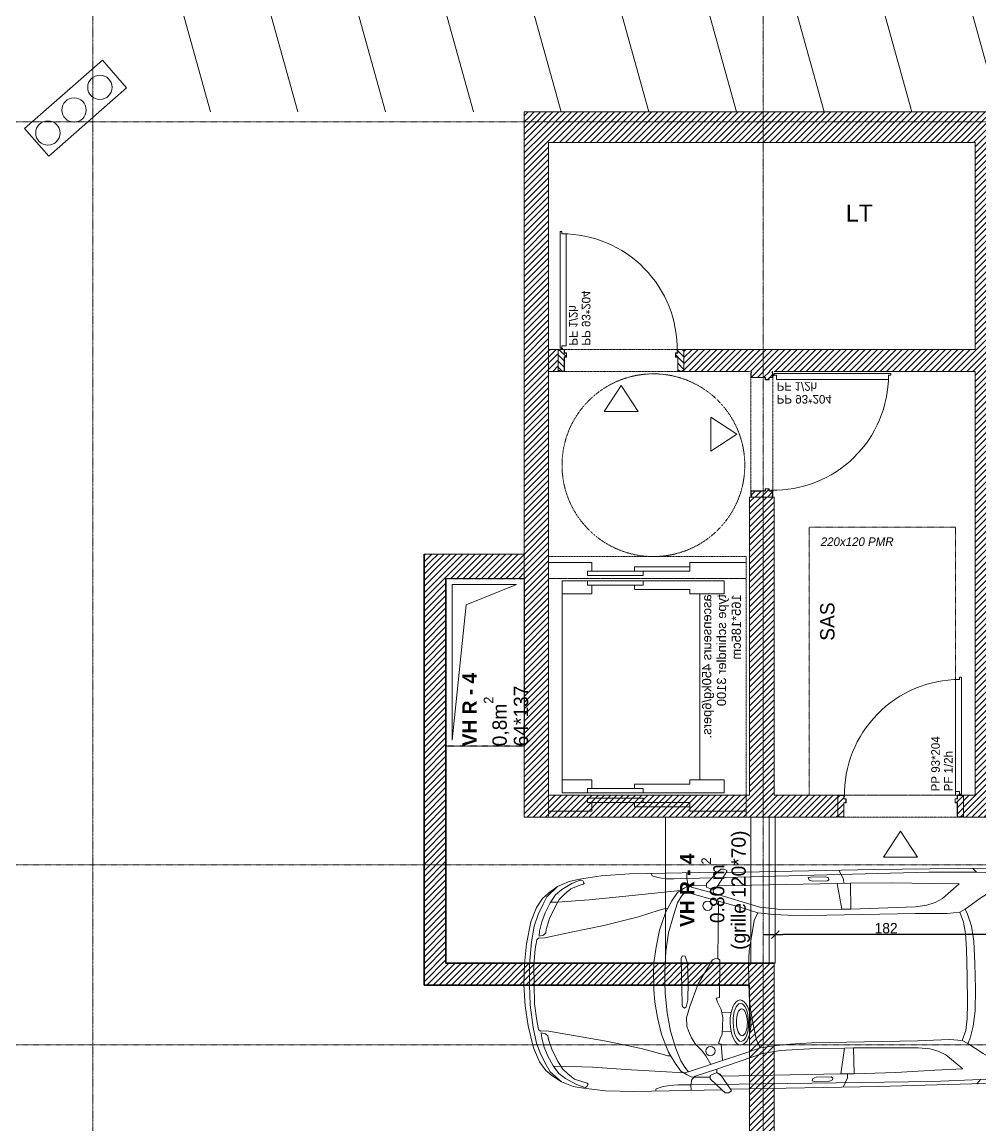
# Model space of a CAD drawing. Header units: millimetres. Extents: x -26249 to 60250, y -21218 to 23336.
# Drawn here: x 12720 to 13506, y -9685 to -8779 of the extents above; entities that cross this region are included whole.
import ezdxf

# ---------------------------------------------------------------- set-up
doc = ezdxf.new("R2010")
doc.units = ezdxf.units.MM
for name, pattern in [('ISO-02', [0.75, 0.6, -0.15]), ('Style de ligne -1', [0.41664, 0.20828, -0.20836]), ('Style de ligne -13', [0.147638, 0.098425, -0.049213]), ('Style de ligne -17', [0.347222, 0.20828, -0.138942]), ('Style de ligne -5', [0.20828, 0.069425, -0.138855]), ('Style de ligne -6', [1.04164, 0.625, -0.20828, 0.06943, -0.13893]), ('VW-01', [0.41656, 0.20828, -0.20828])]:
    doc.linetypes.add(name, pattern=pattern)
for name, color, linetype, lineweight in [('B BATI-fluides-gaine', 7, 'Continuous', 5), ('B GÈnÈral_Hatch', 7, 'Continuous', 5), ('B Général', 7, 'Continuous', 5), ('C ANNOTATIONS-cotation', 7, 'Continuous', 5), ('C ANNOTATIONS-PMR', 7, 'Style de ligne -5', 5), ('C ANNOTATIONS-prestations', 7, 'Continuous', 5)]:
    doc.layers.add(name, color=color, linetype=linetype, lineweight=lineweight)
doc.layers.add('C ANNOTATIONS-axes', color=1, linetype='ISO-02', lineweight=13, true_color=0xff0000)
doc.layers.add('C ANNOTATIONS-axes horizontaux', color=1, linetype='Style de ligne -1', lineweight=13, true_color=0xff0000)
doc.styles.add('Arial', font='arial.ttf')
doc.styles.add('Eurostile', font='')
doc.styles.add('Eurostile (bold)', font='')
doc.styles.add('Eurostile (italic)', font='')
doc.styles.get('Eurostile').set_extended_font_data('Eurostile')
doc.styles.get('Eurostile (bold)').set_extended_font_data('Eurostile', bold=True)
doc.styles.get('Eurostile (italic)').set_extended_font_data('Eurostile', italic=True)
doc.dimstyles.new('100é', dxfattribs={"dimtxt": 20.229601, "dimasz": 6.232178, "dimexe": 10, "dimexo": 25, "dimgap": 1, "dimtad": 1, "dimdec": 1, "dimtxsty": 'Arial', "dimblk": 'VW_SLASH', "dimblk1": 'VW_SLASH', "dimblk2": 'VW_SLASH', "dimcen": 0, "dimdle": 10, "dimazin": 0, "dimtfac": 1, "dimtdec": 1, "dimtix": 1, "dimtmove": 0, "dimatfit": 0, "dimldrblk": 'VW_FILLEDARROW', "dimfxl": 25, "dimfxlon": 1, "dimfrac": 2, "dimtolj": 1, "dimarcsym": 0})
pattern_1 = [(45, (8317.1126, -13762.2883), (2.4253472, -2.6458333), [])]
pattern_2 = [(45, (0, 0), (2.42535, -2.64583), [])]

# ---------------------------------------------------------------- blocks, each defined once
blk = doc.blocks.new('Groupe-1')
at = {"layer": 'B Général', "color": 8, "linetype": 'Continuous', "lineweight": 9, "true_color": 0x808080}
for p, q in [((5186.18, 4285.15), (5183.07, 4288.37)), ((5071.7, 4276.01), (5082.6, 4276.23)), ((5205.6, 4275.75), (5211.38, 4279.87)), ((4973.72, 4214.28), (4974.4, 4261.37)), ((5075.64, 4254.92), (5083.01, 4254.91)), ((4977, 4169.85), (4985.01, 4170)), ((4977.7, 4154.22), (4984.92, 4154.37)), ((5077.87, 4140.79), (5085.24, 4141.09)), ((5208.55, 4125.06), (5214.48, 4121.17)), ((5074.76, 4119.56), (5085.66, 4119.77)), ((5189.51, 4114.91), (5186.53, 4111.57))]:
    blk.add_line(p, q, dxfattribs=at)
at = {"layer": 'B Général', "color": 8, "linetype": 'Continuous', "lineweight": 9, "true_color": 0x808080, "flags": 128}
for points in [[(4814.58, 4192.73), (4815.05, 4209.98), (4816.73, 4226.45), (4820.39, 4244.56), (4824.97, 4256.27), (4830.04, 4263.59), (4834.76, 4268.09), (4842.27, 4273.45), (4851.81, 4277.65), (4860.19, 4279.41), (4878.18, 4282.17), (4901.4, 4283.83), (4973.54, 4285.24), (4976.29, 4287.7), (4979.1, 4287.75), (4981.13, 4286.59), (4981.16, 4284.99), (5102.18, 4287.35), (5217.22, 4288.8), (5223.25, 4287.72), (5229.33, 4284.23), (5234.25, 4278.71), (5240.07, 4268), (5245.67, 4248.07), (5248.9, 4226.88), (5251, 4201.26)], [(5213.33, 4282.71), (5208.97, 4283.83), (5199.49, 4284.77), (5186.18, 4285.15), (5146.89, 4285.18), (4948.3, 4280.01), (4938.04, 4279.81), (4930.67, 4279.83), (4924.71, 4280.84), (4919.87, 4282.34), (4919.19, 4284.18)], [(4970.18, 4268.09), (4952.29, 4273.04), (4949.35, 4275.71), (4948.3, 4280.01), (4948.53, 4284.75)], [(5077.15, 4276.12), (5077.08, 4279.49), (5073.25, 4286.79)], [(4964.53, 4274.4), (4951.95, 4273.99), (4948.91, 4273.45), (4945.58, 4271.78), (4940.67, 4268.48), (4936.15, 4261.82), (4931.04, 4252.58), (4925.88, 4237.72), (4923.26, 4223.72), (4921.43, 4211.01), (4921.15, 4200.75), (4921.26, 4194.81)], [(5223.59, 4200.73), (5222.95, 4216.75), (5220.84, 4234.83), (5216.76, 4254.64), (5210.41, 4267.98), (5205.6, 4275.75), (5197.87, 4269.34), (5189, 4263.71), (5176.82, 4254.98), (5178.83, 4250.85), (5181.91, 4240.97), (5183.92, 4228.5), (5184.91, 4210.39), (5184.96, 4199.97)], [(4842.27, 4273.45), (4833.46, 4264.94), (4830.36, 4259.11), (4826.37, 4250.37), (4823.02, 4241), (4821.03, 4227.97), (4819.15, 4209.17), (4819.31, 4192.82)], [(4946.91, 4269.24), (4943.12, 4270.13), (4895.51, 4265.35), (4868.3, 4262.57), (4842.37, 4260.62), (4836.54, 4260.67)], [(4930.4, 4194.99), (4930.38, 4204.13), (4931.19, 4220.19), (4933.46, 4235.46), (4937.35, 4249.81), (4940.83, 4260.14), (4944.1, 4265.5), (4946.91, 4269.24), (4952.71, 4267.59), (4972.55, 4261.89), (4992.87, 4256.19), (5006.58, 4251.97), (5003.66, 4245.66), (5001.64, 4233.75), (4999.66, 4220.56), (4999.08, 4208.84), (4999.17, 4196.34)], [(5217.44, 4272.77), (5222.12, 4263.64), (5226.72, 4253.71), (5228.97, 4241.32), (5230.8, 4229.73), (5232.97, 4200.91)], [(4823.16, 4192.9), (4822.85, 4208.77), (4824.03, 4222.42), (4825.32, 4229.82), (4826.74, 4231.13), (4831.87, 4231.23), (4853.59, 4235.99), (4880.26, 4241.48), (4908.66, 4248.61), (4925.72, 4254.08), (4930.5, 4255.45), (4932.74, 4255.66)], [(5006.58, 4251.97), (5019.92, 4250.63), (5031.16, 4249.88), (5048.8, 4249.59), (5135.68, 4251.29), (5161.98, 4251.32), (5172.39, 4252.32), (5176.82, 4254.98)], [(5172.39, 4252.32), (5175.59, 4244.21), (5177.06, 4234.94), (5177.95, 4221.97), (5178.38, 4199.84)], [(5236.36, 4253.09), (5240.31, 4235.53), (5241.34, 4223.93), (5242.58, 4201.1)], [(4968.12, 4127.48), (4964.06, 4134.51), (4960.36, 4139.05), (4955.45, 4144.17), (4952.14, 4149.31), (4949.63, 4154.88), (4948.35, 4158.86), (4948.21, 4165.67), (4950.84, 4174.95), (4957.69, 4193.52), (4965.45, 4206.5), (4969.33, 4213.39), (4971.32, 4214.24), (4973.72, 4214.28), (4975.35, 4213.11), (4975.15, 4182.24), (4972.35, 4181.78), (4973.62, 4178.6), (4976.54, 4172.64), (4977.88, 4165.85), (4977.62, 4158.23), (4977.34, 4152.21), (4975.81, 4148.57), (4974.28, 4144.54), (4976.7, 4144.18), (4977.68, 4130.62)], [(4814.58, 4192.73), (4815.72, 4175.51), (4818.05, 4159.12), (4822.41, 4141.16), (4827.44, 4129.64), (4832.79, 4122.53), (4837.69, 4118.21), (4845.41, 4113.15), (4855.1, 4109.33), (4863.55, 4107.89), (4881.63, 4105.84), (4904.9, 4105.09), (4977.03, 4106.5), (4979.88, 4104.15), (4982.69, 4104.21), (4984.67, 4105.45), (4984.64, 4107.05), (5105.66, 4109.42), (5220.66, 4112.47), (5226.65, 4113.79), (5232.59, 4117.52), (5237.29, 4123.22), (5242.69, 4134.15), (5247.51, 4154.29), (5249.9, 4175.58), (5251, 4201.26)], [(4845.41, 4113.15), (4836.27, 4121.31), (4832.95, 4127.02), (4828.61, 4135.59), (4824.9, 4144.82), (4822.4, 4157.76), (4819.79, 4176.47), (4819.31, 4192.82)], [(4823.16, 4192.9), (4823.47, 4177.03), (4825.18, 4163.43), (4826.77, 4156.08), (4828.23, 4154.83), (4833.36, 4154.93), (4855.25, 4151.03), (4882.12, 4146.58), (4910.78, 4140.57), (4928.03, 4135.77), (4932.86, 4134.59), (4935.11, 4134.47)], [(4967.61, 4116.98), (4955.02, 4116.9), (4951.96, 4117.32), (4948.57, 4118.86), (4943.53, 4121.97), (4938.76, 4128.45), (4933.29, 4137.48), (4927.55, 4152.12), (4924.39, 4166.01), (4922.06, 4178.63), (4921.38, 4188.88), (4921.26, 4194.81)], [(4930.4, 4194.99), (4930.74, 4185.86), (4932.17, 4169.85), (4935.04, 4154.67), (4939.48, 4140.49), (4943.37, 4130.3), (4946.84, 4125.08), (4949.8, 4121.45), (4955.54, 4123.32), (4975.13, 4129.8), (4995.21, 4136.29), (5008.75, 4141.04), (5005.58, 4147.23), (5003.11, 4159.05), (5000.6, 4172.15), (4999.57, 4183.84), (4999.17, 4196.34)], [(5174.44, 4147.17), (5177.33, 4155.4), (5178.43, 4164.73), (5178.82, 4177.72), (5178.38, 4199.84)], [(5223.59, 4200.73), (5223.58, 4184.69), (5222.17, 4166.54), (5218.87, 4146.59), (5213.05, 4133.01), (5208.55, 4125.06), (5200.57, 4131.16), (5191.49, 4136.44), (5178.98, 4144.69), (5180.82, 4148.9), (5183.51, 4158.89), (5185.03, 4171.43), (5185.32, 4189.56), (5184.96, 4199.97)], [(5220.26, 4128.5), (5224.58, 4137.81), (5228.79, 4147.91), (5230.55, 4160.37), (5231.93, 4172.03), (5232.97, 4200.91)], [(5238.39, 4148.9), (5241.66, 4166.6), (5242.23, 4178.24), (5242.58, 4201.1)], [(5008.75, 4141.04), (5022.02, 4142.9), (5033.23, 4144.09), (5050.85, 4145.07), (5137.73, 4146.77), (5164.01, 4147.77), (5174.44, 4147.17), (5178.98, 4144.69)], [(4949.8, 4121.45), (4946.05, 4120.41), (4898.29, 4123.33), (4870.99, 4125.04), (4845, 4125.97), (4839.18, 4125.7)], [(4973.01, 4123.5), (4955.32, 4117.87), (4952.49, 4115.08), (4951.61, 4110.74), (4952.03, 4106.01)], [(5216.54, 4118.4), (5212.23, 4117.12), (5202.8, 4115.81), (5189.51, 4114.91), (5150.25, 4113.34), (4951.61, 4110.74), (4941.35, 4110.54), (4933.98, 4110.23), (4928.07, 4108.99), (4923.3, 4107.3), (4922.69, 4105.44)], [(5080.21, 4119.67), (5080.27, 4116.3), (5076.73, 4108.85)]]:
    blk.add_lwpolyline(points, dxfattribs=at)
for points in [[(4964.64, 4272.96), (4964.42, 4275.84), (4973.54, 4285.24), (4976.29, 4287.7), (4979.1, 4287.75), (4981.13, 4286.59), (4981.14, 4285.79), (4972.83, 4272.32), (4969.97, 4270.82)], [(4827.19, 4232.58), (4830.86, 4233.62), (4832.75, 4235.42), (4833.02, 4238.31), (4835.73, 4247.18), (4840.19, 4256.89), (4843.6, 4262.73), (4848.16, 4267.47), (4853.05, 4271.58), (4859.1, 4273.94), (4863.4, 4275.31), (4864.19, 4276.12), (4863.03, 4278.03), (4861.73, 4278.8), (4860.45, 4278.62), (4854.09, 4275.93), (4845.85, 4270.95), (4840.48, 4266.68), (4836.12, 4260.02), (4832.11, 4251.92), (4829.37, 4244.49), (4827.59, 4236.92)], [(5071.7, 4276.01), (5075.64, 4254.92), (5046.78, 4254.36), (5023.04, 4254.86), (5008.25, 4256.65), (4970.18, 4268.09), (4969.97, 4270.82), (4973.93, 4274.1)], [(5049.95, 4281.2), (5062.29, 4281.44), (5064.71, 4280.53), (5065.06, 4279.09), (5063.8, 4278.1), (5051.46, 4277.86), (5048.71, 4278.77), (5048.03, 4280.84)], [(5171.93, 4275.57), (5158.37, 4263.76), (5152.34, 4260.43), (5145.49, 4258.21), (5136.06, 4256.91), (5083.01, 4254.91), (5082.6, 4276.23), (5116.91, 4276.58), (5148.83, 4275.92)], [(5236.36, 4253.09), (5233.15, 4253.03), (5230.7, 4255.39), (5225.76, 4261.71), (5220.81, 4268.83), (5211.38, 4279.87), (5213.33, 4282.71), (5216.94, 4282.38), (5224.22, 4279.32), (5228.73, 4274.19), (5232.54, 4263.64)], [(4944.54, 4176.99), (4943.81, 4214.66), (4944.89, 4216.44), (4946.98, 4216.16), (4949.02, 4210.43), (4949.48, 4195.21), (4949.13, 4180.29), (4947.79, 4174.81), (4946.37, 4173.66), (4944.9, 4174.91)], [(4828.74, 4153.4), (4832.45, 4152.51), (4834.41, 4150.78), (4834.78, 4147.9), (4837.84, 4139.14), (4842.68, 4129.61), (4846.32, 4123.91), (4851.06, 4119.35), (4856.11, 4115.44), (4862.24, 4113.32), (4866.59, 4112.12), (4867.41, 4111.34), (4866.33, 4109.39), (4865.06, 4108.56), (4863.77, 4108.7), (4857.31, 4111.14), (4848.88, 4115.78), (4843.35, 4119.85), (4838.73, 4126.33), (4834.41, 4134.26), (4831.38, 4141.58), (4829.31, 4149.08)], [(5238.39, 4148.9), (5235.19, 4148.84), (5232.83, 4146.39), (5228.15, 4139.88), (5223.48, 4132.57), (5214.48, 4121.17), (5216.54, 4118.4), (5220.14, 4118.88), (5227.29, 4122.22), (5231.6, 4127.52), (5234.99, 4138.21)], [(5074.76, 4119.56), (5077.87, 4140.79), (5049.02, 4140.22), (5025.31, 4138.8), (5010.6, 4136.43), (4973.01, 4123.5), (4972.9, 4120.78), (4976.99, 4117.65)], [(5174.9, 4123.92), (5160.89, 4135.2), (5154.73, 4138.28), (5147.8, 4140.23), (5138.32, 4141.17), (5085.24, 4141.09), (5085.66, 4119.77), (5119.96, 4120.77), (5151.83, 4122.67)], [(4967.66, 4118.43), (4967.55, 4115.54), (4977.03, 4106.5), (4979.88, 4104.15), (4982.69, 4104.21), (4984.67, 4105.45), (4984.65, 4106.25), (4975.82, 4119.39), (4972.9, 4120.78)], [(5053.23, 4113.53), (5065.57, 4113.77), (5067.96, 4114.78), (5068.25, 4116.23), (5066.95, 4117.16), (5054.6, 4116.92), (5051.9, 4115.91), (5051.3, 4113.81)]]:
    blk.add_lwpolyline(points, close=True, dxfattribs=at)
at = {"layer": 'B Général', "color": 8, "linetype": 'Continuous', "lineweight": 9, "true_color": 0x808080}
for centre, major_axis, ratio in [((4965.46, 4257.62), (3.81, 0.07), 1), ((4992.47, 4161.81), (-0.36, 18.51), 0.458873), ((4992.71, 4161.89), (-0.3, 15.55), 0.407215), ((4993.59, 4161.99), (-0.21, 10.98), 0.408756), ((4967.79, 4138.4), (3.81, 0.07), 1)]:
    blk.add_ellipse(centre, major_axis=major_axis, ratio=ratio, dxfattribs=at)
blk = doc.blocks.new('Ascenseur 162.185')
at = {"layer": 'B Général', "color": 7}
for p, q in [((35.5, -5), (0, -5)), ((35.5, -5), (35.5, -12.06)), ((70.5, -12.06), (70.5, -8.53)), ((70.5, -8.53), (116, -8.53)), ((116, -5), (116, -8.53)), ((161.98, -5), (116, -5)), ((116, -8.53), (116, -12.06)), ((32, -15.58), (32, -12.06)), ((32, -12.06), (77.5, -12.06)), ((77.5, -15.58), (32, -15.58)), ((116, -12.06), (70.5, -12.06)), ((77.5, -12.06), (77.5, -15.58)), ((11, -20), (144, -20)), ((11, -30.58), (11, -20)), ((32, -23.53), (32, -20)), ((32, -20), (77.5, -20)), ((77.5, -23.53), (32, -23.53)), ((35.5, -30.58), (35.5, -23.53)), ((70.5, -26.81), (70.5, -23.53)), ((70.5, -27.06), (116, -27.06)), ((77.5, -20), (77.5, -23.53)), ((116, -30.58), (116, -27.06)), ((144, -20), (144, -30.58)), ((11, -30.58), (35.5, -30.58)), ((144, -30.58), (116, -30.58)), ((11, -183.42), (35.5, -183.42)), ((11, -183.42), (11, -194)), ((35.5, -183.42), (35.5, -190.47)), ((70.5, -186.94), (116, -186.94)), ((70.5, -187.19), (70.5, -190.47)), ((144, -183.42), (116, -183.42)), ((116, -183.42), (116, -186.94)), ((144, -194), (144, -183.42)), ((11, -194), (144, -194)), ((77.5, -190.47), (32, -190.47)), ((32, -190.47), (32, -194)), ((32, -194), (77.5, -194)), ((77.5, -198.42), (32, -198.42)), ((32, -198.42), (32, -201.94)), ((77.5, -194), (77.5, -190.47)), ((77.5, -201.94), (77.5, -198.42)), ((32, -201.94), (77.5, -201.94)), ((35.5, -209), (35.5, -201.94)), ((116, -201.94), (70.5, -201.94)), ((70.5, -201.94), (70.5, -205.47)), ((70.5, -205.47), (116, -205.47)), ((116, -205.47), (116, -201.94)), ((116, -209), (116, -205.47)), ((35.5, -209), (0, -209)), ((162, -209), (116, -209))]:
    blk.add_line(p, q, dxfattribs=at)
at = {"layer": 'B Général', "color": 7, "linetype": 'Continuous', "lineweight": 5}
for p, q in [((11, -30.58), (11, -183.42)), ((124, -183.42), (124, -30.58))]:
    blk.add_line(p, q, dxfattribs=at)
at = {"layer": 'B Général', "color": 7, "linetype": 'Style de ligne -17', "flags": 128}
for points in [[(0, 0), (162, 0), (162, -18), (0, -18)], [(0, -18), (162, -18), (162, -196), (0, -196)], [(0, -196), (162, -196), (162, -214), (0, -214)]]:
    blk.add_lwpolyline(points, close=True, dxfattribs=at)
at = {"layer": 'B Général', "color": 7, "flags": 128}
for points in [[(116, -12.06), (70.5, -12.06), (70.5, -8.53), (116, -8.53), (116, -12.06)], [(77.5, -15.58), (32, -15.58), (32, -12.06), (77.5, -12.06), (77.5, -15.58)], [(77.5, -23.53), (32, -23.53), (32, -20), (77.5, -20), (77.5, -23.53)], [(116, -27.06), (70.5, -27.06), (70.5, -27.06), (116, -27.06), (116, -27.06)], [(116, -186.94), (70.5, -186.94), (70.5, -186.94), (116, -186.94), (116, -186.94)], [(77.5, -190.47), (32, -190.47), (32, -194), (77.5, -194), (77.5, -190.47)], [(77.5, -198.42), (32, -198.42), (32, -201.94), (77.5, -201.94), (77.5, -198.42)], [(116, -201.94), (70.5, -201.94), (70.5, -205.47), (116, -205.47), (116, -201.94)]]:
    blk.add_lwpolyline(points, dxfattribs=at)
at = {"layer": 'B Général', "color": 154, "linetype": 'VW-01', "true_color": 0x0053a6}
blk.add_circle((86, -289), 75, dxfattribs=at)
at = {"layer": 'C ANNOTATIONS-prestations', "color": 7, "insert": (125.95, -182.94), "char_height": 7.5758, "attachment_point": 1, "rotation": 90, "line_spacing_factor": 0.959385, "style": 'Arial'}
blk.add_mtext('ascenseurs 450kg/6pers.\\Ptype schindler 3100\\P165*185cm', dxfattribs=at)
blk = doc.blocks.new('PP 93_204 PF1_2h mur20')
at = {"layer": 'B GÈnÈral_Hatch', "linetype": 'Continuous', "lineweight": 5}
h = blk.add_hatch(dxfattribs=at)
h.set_pattern_fill('50_BETON', style=0, pattern_type=2)
h.set_pattern_definition(pattern_2)
edge = h.paths.add_edge_path()
edge.add_line((-51.6, -8.95), (-50.94, -8.37))
edge.add_line((-50.94, -8.37), (-50.93, -8.36))
edge.add_arc((-50.79, -8.52), 0.2, 48.99091, 131.00909, ccw=False)
edge.add_line((-50.66, -8.36), (-50.65, -8.37))
edge.add_line((-50.65, -8.37), (-50.1, -8.86))
edge.add_line((-50.1, -8.86), (-50.1, -8.86))
edge.add_arc((-50.06, -8.82), 0.05, 228.99091, 270)
edge.add_line((-50.06, -8.87), (-50.06, -8.87))
edge.add_line((-50.06, -8.87), (-46.7, -8.87))
edge.add_line((-46.7, -8.87), (-46.69, -8.87))
edge.add_arc((-46.69, -8.83), 0.0435, 270, 360)
edge.add_line((-46.65, -8.83), (-46.65, 2.7))
edge.add_arc((-46.48, 2.7), 0.174, 90, 180, ccw=False)
edge.add_line((-46.48, 2.87), (-46.45, 2.87))
edge.add_line((-46.45, 2.87), (-44.9, 2.87))
edge.add_line((-44.9, 2.87), (-44.89, 2.87))
edge.add_arc((-44.89, 2.91), 0.0435, 270, 360)
edge.add_line((-44.85, 2.91), (-44.85, 5.96))
edge.add_arc((-44.89, 5.96), 0.0435, 0, 90)
edge.add_line((-44.89, 6), (-44.9, 6))
edge.add_line((-44.9, 6), (-46.45, 6))
edge.add_line((-46.45, 6), (-46.48, 6))
edge.add_arc((-46.48, 6.17), 0.174, 180, 270, ccw=False)
edge.add_line((-46.65, 6.17), (-46.65, 8.83))
edge.add_arc((-46.69, 8.83), 0.0435, 0, 90)
edge.add_line((-46.69, 8.87), (-46.7, 8.87))
edge.add_line((-46.7, 8.87), (-50.06, 8.87))
edge.add_line((-50.06, 8.87), (-50.06, 8.87))
edge.add_arc((-50.06, 8.82), 0.05, 90, 131.00909)
edge.add_line((-50.1, 8.86), (-50.1, 8.86))
edge.add_line((-50.1, 8.86), (-50.65, 8.37))
edge.add_line((-50.65, 8.37), (-50.66, 8.37))
edge.add_arc((-50.79, 8.52), 0.2, 233.09668, 311.00909, ccw=False)
edge.add_line((-50.91, 8.36), (-50.92, 8.36))
edge.add_line((-50.92, 8.36), (-51.44, 8.81))
edge.add_line((-51.44, 8.81), (-51.44, 8.81))
edge.add_line((-51.44, 8.81), (-51.6, 8.95))
edge.add_line((-51.6, 8.95), (-51.6, -8.95))
h = blk.add_hatch(dxfattribs=at)
h.set_pattern_fill('50_BETON', style=0, pattern_type=2)
h.set_pattern_definition(pattern_2)
edge = h.paths.add_edge_path()
edge.add_line((51.6, -8.95), (50.94, -8.37))
edge.add_line((50.94, -8.37), (50.93, -8.36))
edge.add_arc((50.79, -8.52), 0.2, 48.99091, 131.00909)
edge.add_line((50.66, -8.36), (50.65, -8.37))
edge.add_line((50.65, -8.37), (50.1, -8.86))
edge.add_line((50.1, -8.86), (50.1, -8.86))
edge.add_arc((50.06, -8.82), 0.05, 270, 311.00909, ccw=False)
edge.add_line((50.06, -8.87), (50.06, -8.87))
edge.add_line((50.06, -8.87), (46.7, -8.87))
edge.add_line((46.7, -8.87), (46.69, -8.87))
edge.add_arc((46.69, -8.83), 0.0435, 180, 270, ccw=False)
edge.add_line((46.65, -8.83), (46.65, 2.7))
edge.add_arc((46.48, 2.7), 0.174, 0, 90)
edge.add_line((46.48, 2.87), (46.45, 2.87))
edge.add_line((46.45, 2.87), (44.9, 2.87))
edge.add_line((44.9, 2.87), (44.89, 2.87))
edge.add_arc((44.89, 2.91), 0.0435, 180, 270, ccw=False)
edge.add_line((44.85, 2.91), (44.85, 5.96))
edge.add_arc((44.89, 5.96), 0.0435, 90, 180, ccw=False)
edge.add_line((44.89, 6), (44.9, 6))
edge.add_line((44.9, 6), (46.45, 6))
edge.add_line((46.45, 6), (46.48, 6))
edge.add_arc((46.48, 6.17), 0.174, 270, 360)
edge.add_line((46.65, 6.17), (46.65, 8.83))
edge.add_arc((46.69, 8.83), 0.0435, 90, 180, ccw=False)
edge.add_line((46.69, 8.87), (46.7, 8.87))
edge.add_line((46.7, 8.87), (50.06, 8.87))
edge.add_line((50.06, 8.87), (50.06, 8.87))
edge.add_arc((50.06, 8.82), 0.05, 48.99091, 90, ccw=False)
edge.add_line((50.1, 8.86), (50.1, 8.86))
edge.add_line((50.1, 8.86), (50.65, 8.37))
edge.add_line((50.65, 8.37), (50.66, 8.37))
edge.add_arc((50.79, 8.52), 0.2, 228.99091, 306.90332)
edge.add_line((50.91, 8.36), (50.92, 8.36))
edge.add_line((50.92, 8.36), (51.44, 8.81))
edge.add_line((51.44, 8.81), (51.44, 8.81))
edge.add_line((51.44, 8.81), (51.6, 8.95))
edge.add_line((51.6, 8.95), (51.6, -8.95))
at = {"layer": 'B Général', "linetype": 'Style de ligne -13', "lineweight": 5}
for p, q in [((46.7, 9), (-46.7, 9)), ((46.7, -9), (-46.7, -9))]:
    blk.add_line(p, q, dxfattribs=at)
at = {"layer": 'B Général', "color": 7, "linetype": 'Continuous', "lineweight": 5, "flags": 128}
blk.add_lwpolyline([(45, 12), (48.5, 12), (48.5, 10), (50, 10), (50.01, 106), (48.51, 106), (48.51, 104), (45.01, 104)], close=True, dxfattribs=at)
at = {"layer": 'B Général', "linetype": 'Continuous', "lineweight": 5, "flags": 128}
for points in [[(-46.5, 8.83), (-46.5, 6.17, 0.414214), (-46.46, 6.13), (-46.45, 6.13), (-44.9, 6.13), (-44.87, 6.13, -0.414214), (-44.7, 5.96), (-44.7, 2.91, -0.414214), (-44.87, 2.74), (-44.9, 2.74), (-46.45, 2.74), (-46.46, 2.74, 0.414214), (-46.5, 2.7), (-46.5, -8.83, -0.414214), (-46.67, -9), (-46.7, -9), (-50.06, -9), (-50.07, -9, -0.18087), (-50.2, -8.95), (-50.2, -8.95), (-50.76, -8.47), (-50.76, -8.46, 0.373975), (-50.83, -8.46), (-50.83, -8.47), (-51.49, -9.04), (-51.6, -8.95), (-50.94, -8.37), (-50.93, -8.36, -0.373975), (-50.66, -8.36), (-50.65, -8.37), (-50.1, -8.86), (-50.1, -8.86, 0.18087), (-50.06, -8.87), (-50.06, -8.87), (-46.7, -8.87), (-46.69, -8.87, 0.414214), (-46.65, -8.83), (-46.65, 2.7, -0.414214), (-46.48, 2.87), (-46.45, 2.87), (-44.9, 2.87), (-44.89, 2.87, 0.414214), (-44.85, 2.91), (-44.85, 5.96, 0.414214), (-44.89, 6), (-44.9, 6), (-46.45, 6), (-46.48, 6, -0.414214), (-46.65, 6.17), (-46.65, 8.83, 0.414214), (-46.69, 8.87), (-46.7, 8.87), (-50.06, 8.87), (-50.06, 8.87, 0.18087), (-50.1, 8.86), (-50.1, 8.86), (-50.65, 8.37), (-50.66, 8.37, -0.353689), (-50.91, 8.36), (-50.92, 8.36), (-51.44, 8.81), (-51.44, 8.81), (-51.6, 8.95), (-51.49, 9.04), (-50.88, 8.51, 0.385556), (-50.77, 8.46), (-50.76, 8.47), (-50.2, 8.95), (-50.2, 8.95, -0.18087), (-50.07, 9), (-50.06, 9), (-46.7, 9), (-46.67, 9, -0.414214)], [(46.5, 8.83), (46.5, 6.17, -0.414214), (46.46, 6.13), (46.45, 6.13), (44.9, 6.13), (44.87, 6.13, 0.414214), (44.7, 5.96), (44.7, 2.91, 0.414214), (44.87, 2.74), (44.9, 2.74), (46.45, 2.74), (46.46, 2.74, -0.414214), (46.5, 2.7), (46.5, -8.83, 0.414214), (46.67, -9), (46.7, -9), (50.06, -9), (50.07, -9, 0.18087), (50.2, -8.95), (50.2, -8.95), (50.76, -8.47), (50.76, -8.46, -0.373975), (50.83, -8.46), (50.83, -8.47), (51.49, -9.04), (51.6, -8.95), (50.94, -8.37), (50.93, -8.36, 0.373975), (50.66, -8.36), (50.65, -8.37), (50.1, -8.86), (50.1, -8.86, -0.18087), (50.06, -8.87), (50.06, -8.87), (46.7, -8.87), (46.69, -8.87, -0.414214), (46.65, -8.83), (46.65, 2.7, 0.414214), (46.48, 2.87), (46.45, 2.87), (44.9, 2.87), (44.89, 2.87, -0.414214), (44.85, 2.91), (44.85, 5.96, -0.414214), (44.89, 6), (44.9, 6), (46.45, 6), (46.48, 6, 0.414214), (46.65, 6.17), (46.65, 8.83, -0.414214), (46.69, 8.87), (46.7, 8.87), (50.06, 8.87), (50.06, 8.87, -0.18087), (50.1, 8.86), (50.1, 8.86), (50.65, 8.37), (50.66, 8.37, 0.353689), (50.91, 8.36), (50.92, 8.36), (51.44, 8.81), (51.44, 8.81), (51.6, 8.95), (51.49, 9.04), (50.88, 8.51, -0.385556), (50.77, 8.46), (50.76, 8.47), (50.2, 8.95), (50.2, 8.95, 0.18087), (50.07, 9), (50.06, 9), (46.7, 9), (46.67, 9, 0.414214)]]:
    blk.add_lwpolyline(points, format="xyb", close=True, dxfattribs=at)
at = {"layer": 'B Général', "color": 250, "linetype": 'Continuous', "lineweight": 5, "true_color": 0x444444, "flags": 128}
blk.add_lwpolyline([(0, -20.5), (-14, -41.85), (14, -41.85)], close=True, dxfattribs=at)
at = {"layer": 'B Général', "linetype": 'Continuous', "lineweight": 5}
blk.add_circle((48.5, 9.5), 0.5, dxfattribs=at)
at = {"layer": 'B Général', "color": 7, "linetype": 'Continuous', "lineweight": 5}
blk.add_arc((48.5, 9.5), 94.5, 90, 181.23226, dxfattribs=at)
at = {"layer": 'C ANNOTATIONS-prestations', "insert": (25.17, 12.23), "char_height": 7.059, "attachment_point": 1, "rotation": 90, "line_spacing_factor": 0.894142, "style": 'Eurostile'}
blk.add_mtext('PP 93*204\\PPF 1/2h\\P', dxfattribs=at)
blk = doc.blocks.new('Groupe-3-1')
at = {"layer": 'B Général', "color": 7, "linetype": 'Continuous', "lineweight": 5}
blk.add_line((4557.34, 5425.85), (5205.15, 5425.85), dxfattribs=at)
at = {"layer": 'B Général', "color": 7, "linetype": 'VW-01', "lineweight": 5}
blk.add_line((6141, 5425.39), (6141, 4909.39), dxfattribs=at)
at = {"layer": 'B Général', "color": 140, "linetype": 'VW-01', "lineweight": 5, "true_color": 0x02abea}
blk.add_line((4485.68, 5167.62), (6141, 5167.62), dxfattribs=at)
at = {"layer": 'B Général', "color": 7, "linetype": 'Continuous', "lineweight": 5, "flags": 128}
for points in [[(4557.34, 5425.85), (4485.68, 5167.62), (4557.34, 4909.39)], [(4629.16, 5425.85), (4557.51, 5167.62), (4629.16, 4909.39)], [(4701.16, 5425.85), (4629.51, 5167.62), (4701.16, 4909.39)], [(4773.16, 5425.85), (4701.51, 5167.62), (4773.16, 4909.39)], [(4845.16, 5425.85), (4773.5, 5167.62), (4845.16, 4909.39)], [(4917.16, 5425.85), (4845.5, 5167.62), (4917.16, 4909.39)], [(4989.15, 5425.85), (4917.5, 5167.62), (4989.15, 4909.39)], [(5061.15, 5425.85), (4989.5, 5167.62), (5061.15, 4909.39)], [(5133.15, 5425.85), (5061.5, 5167.62), (5133.15, 4909.39)], [(5205.15, 5425.85), (5133.5, 5167.62), (5205.15, 4909.39)], [(5277.15, 5425.85), (5205.5, 5167.62), (5277.15, 4909.39)], [(5349.15, 5425.85), (5277.49, 5167.62), (5349.15, 4909.39)], [(5421.15, 5425.85), (5349.49, 5167.62), (5421.15, 4909.39)], [(5493.14, 5425.85), (5421.49, 5167.62), (5493.14, 4909.39)], [(5565.14, 5425.85), (5493.49, 5167.62), (5565.14, 4909.39)], [(5637.14, 5425.85), (5565.49, 5167.62), (5637.14, 4909.39)], [(5709.14, 5425.85), (5637.49, 5167.62), (5709.14, 4909.39)], [(5781.14, 5425.85), (5709.48, 5167.62), (5781.14, 4909.39)], [(5853.14, 5425.85), (5781.48, 5167.62), (5853.14, 4909.39)], [(5925.14, 5425.85), (5853.48, 5167.62), (5925.14, 4909.39)]]:
    blk.add_lwpolyline(points, dxfattribs=at)
at = {"layer": 'B Général', "color": 7, "linetype": 'VW-01', "lineweight": 5, "flags": 128}
for points in [[(5997.13, 5425.85), (5925.48, 5167.62), (5997.13, 4909.39)], [(6069.13, 5425.85), (5997.48, 5167.62), (6069.13, 4909.39)], [(6141.13, 5425.85), (6069.48, 5167.62), (6141.13, 4909.39)]]:
    blk.add_lwpolyline(points, dxfattribs=at)
blk = doc.blocks.new('axes 2')
at = {"layer": 'B Général', "color": 1, "linetype": 'Style de ligne -6', "lineweight": 13}
for p, q in [((-3204.865, -1173.889), (-3204.865, 1361.111)), ((-2654.848, -1173.93), (-2654.848, 1361.07))]:
    blk.add_line(p, q, dxfattribs=at)
at = {"layer": 'C ANNOTATIONS-axes horizontaux', "color": 5, "true_color": 0x0000ff}
for p, q in [((4705, 442.07), (-4705, 442.07)), ((4705, -167.93), (-4705, -167.93)), ((4705, -315.93), (-4705, -315.93))]:
    blk.add_line(p, q, dxfattribs=at)
blk = doc.blocks.new('Rectangle 220.120 PMR')
at = {"layer": 'B Général', "color": 154, "linetype": 'VW-01', "true_color": 0x0053a6, "flags": 128}
blk.add_lwpolyline([(-60, 110), (60, 110), (60, -110), (-60, -110)], close=True, dxfattribs=at)
at = {"layer": 'B Général', "color": 154, "true_color": 0x0053a6, "insert": (-20.59, 98.12), "char_height": 7.059, "attachment_point": 5, "line_spacing_factor": 0.894142, "style": 'Eurostile (italic)'}
blk.add_mtext('220x120 PMR', dxfattribs=at)
blk = doc.blocks.new('VW_SLASH')
at = {"color": 0, "linetype": 'ByBlock', "lineweight": -2}
blk.add_line((1.6, 0), (-1, 0), dxfattribs=at)
at = {"color": 0, "linetype": 'Continuous', "lineweight": 20, "flags": 128}
blk.add_lwpolyline([(0.5, 0.5), (-0.5, -0.5)], dxfattribs=at)
blk = doc.blocks.new('*D753')
at = {"layer": 'C ANNOTATIONS-cotation', "color": 0, "linetype": 'Continuous', "lineweight": -2, "transparency": 16777216}
blk.add_line((13513.85, -9528.29), (13344.32, -9528.29), dxfattribs=at)
at = {"layer": 'Defpoints', "color": 0, "linetype": 'Continuous', "transparency": 16777216}
for p in [(13338.08, -9431.86), (13520.08, -9431.86), (13338.08, -9528.29)]:
    blk.add_point(p, dxfattribs=at)
at = {"layer": 'C ANNOTATIONS-cotation', "color": 0, "linetype": 'Continuous', "lineweight": -2, "transparency": 16777216, "xscale": 6.232177734375, "yscale": 6.232177734375, "zscale": 6.232177734375, "rotation": 180}
blk.add_blockref('VW_SLASH', (13338.08, -9528.29), dxfattribs=at)
at = {"layer": 'C ANNOTATIONS-cotation', "color": 0, "linetype": 'Continuous', "lineweight": -2, "transparency": 16777216, "xscale": 6.232177734375, "yscale": 6.232177734375, "zscale": 6.232177734375}
blk.add_blockref('VW_SLASH', (13520.08, -9528.29), dxfattribs=at)
at = {"layer": 'C ANNOTATIONS-cotation', "color": 0, "linetype": 'Continuous', "lineweight": 5, "transparency": 16777216, "insert": (13429.08, -9523.05), "char_height": 8.471, "attachment_point": 5, "style": 'Eurostile'}
blk.add_mtext('\\A1;182', dxfattribs=at)
blk = doc.blocks.new('VW_FILLEDARROW')
at = {"linetype": 'Continuous', "lineweight": 0}
blk.add_hatch(color=0, dxfattribs=at).paths.add_polyline_path([(-1.6, 0.43), (0, 0), (-1.6, -0.43)])
at = {"color": 0, "linetype": 'Continuous', "lineweight": 5, "flags": 128}
blk.add_lwpolyline([(-1.6, 0.43), (0, 0), (-1.6, -0.43)], close=True, dxfattribs=at)
blk = doc.blocks.new('Groupe-8-1')
at = {"layer": 'B Général', "color": 7, "linetype": 'Continuous', "lineweight": 5, "flags": 128}
blk.add_lwpolyline([(4488.55, 4929.29), (4424.71, 4873.17), (4404.9, 4895.7), (4468.74, 4951.82)], close=True, dxfattribs=at)
at = {"layer": 'B Général', "color": 7, "linetype": 'Continuous', "lineweight": 5}
for centre in [(4466.65, 4929.63), (4445.45, 4910.99), (4423.96, 4892.1)]:
    blk.add_circle(centre, 10, dxfattribs=at)

msp = doc.modelspace()

# ---------------------------------------------------------------- hatches: boundary and pattern name
at = {"layer": 'B GÈnÈral_Hatch', "linetype": 'Continuous', "lineweight": 5}
h = msp.add_hatch(dxfattribs=at)
h.set_pattern_fill('50_BETON', style=0, pattern_type=2)
h.set_pattern_definition(pattern_1)
h.paths.add_polyline_path([(14505.001, -8877.899), (14525.001, -8852.899), (13132.077, -8852.899), (13152.077, -8877.899)])
h = msp.add_hatch(dxfattribs=at)
h.set_pattern_fill('50_BETON', style=0, pattern_type=2)
h.set_pattern_definition(pattern_1)
h.paths.add_polyline_path([(13152.077, -8877.899), (13132.077, -8852.899), (13132.077, -9431.862), (13152.077, -9413.862)])
h = msp.add_hatch(dxfattribs=at)
h.set_pattern_fill('50_BETON', style=0, pattern_type=2)
h.set_pattern_definition(pattern_1)
h.paths.add_polyline_path([(13520.077, -8877.899), (13502.077, -8877.899), (13502.077, -9413.862), (13520.077, -9431.862)])
h = msp.add_hatch(dxfattribs=at)
h.set_pattern_fill('50_BETON', style=0, pattern_type=2)
h.set_pattern_definition(pattern_1)
h.paths.add_polyline_path([(13159.944, -9047.899), (13152.077, -9047.899), (13152.077, -9065.899), (13159.944, -9065.899)])
h = msp.add_hatch(dxfattribs=at)
h.set_pattern_fill('50_BETON', style=0, pattern_type=2)
h.set_pattern_definition(pattern_1)
h.paths.add_polyline_path([(13502.077, -9065.899), (13502.077, -9047.899), (13263.144, -9047.899), (13263.144, -9065.899)])
h = msp.add_hatch(dxfattribs=at)
h.set_pattern_fill('50_BETON', style=0, pattern_type=2)
h.set_pattern_definition(pattern_1)
h.paths.add_polyline_path([(13317.077, -9413.862), (13337.077, -9413.862), (13337.077, -9169.099), (13317.077, -9169.099)])
h = msp.add_hatch(dxfattribs=at)
h.set_pattern_fill('50_BETON', style=0, pattern_type=2)
h.set_pattern_definition(pattern_1)
h.paths.add_polyline_path([(13132.077, -9215.899), (13049.827, -9215.899), (13067.827, -9235.899), (13132.077, -9235.899)])
h = msp.add_hatch(dxfattribs=at)
h.set_pattern_fill('50_BETON', style=0, pattern_type=2)
h.set_pattern_definition(pattern_1)
h.paths.add_polyline_path([(13049.827, -9569.862), (13067.827, -9551.862), (13067.827, -9235.899), (13049.827, -9215.899)])
h = msp.add_hatch(dxfattribs=at)
h.set_pattern_fill('50_BETON', style=0, pattern_type=2)
h.set_pattern_definition(pattern_1)
h.paths.add_polyline_path([(13389.311, -9413.862), (13152.077, -9413.862), (13132.077, -9431.862), (13389.311, -9431.862)])
h = msp.add_hatch(dxfattribs=at)
h.set_pattern_fill('50_BETON', style=0, pattern_type=2)
h.set_pattern_definition(pattern_1)
h.paths.add_polyline_path([(13520.077, -9431.862), (13502.077, -9413.862), (13492.511, -9413.862), (13492.511, -9431.862)])
h = msp.add_hatch(dxfattribs=at)
h.set_pattern_fill('50_BETON', style=0, pattern_type=2)
h.set_pattern_definition(pattern_1)
h.paths.add_polyline_path([(13317.075, -9569.862), (13337.075, -9551.862), (13067.827, -9551.862), (13049.827, -9569.862)])
h = msp.add_hatch(dxfattribs=at)
h.set_pattern_fill('50_BETON', style=0, pattern_type=2)
h.set_pattern_definition(pattern_1)
h.paths.add_polyline_path([(13317.075, -10620.899), (13337.075, -10640.899), (13337.075, -9551.862), (13317.075, -9569.862)])

# ---------------------------------------------------------------- linework, layer by layer
at = {"layer": 'B Général', "color": 7, "linetype": 'Continuous', "lineweight": 18}
for p, q in [((13132.077, -8852.899), (14525.001, -8852.899)), ((13132.077, -9431.862), (13132.077, -8852.899)), ((13152.077, -8877.899), (13502.077, -8877.899)), ((13152.077, -9413.862), (13152.077, -8877.899)), ((13502.077, -9047.899), (13502.077, -8877.899)), ((13152.077, -9047.899), (13159.944, -9047.899)), ((13263.144, -9047.899), (13502.077, -9047.899)), ((13152.077, -9065.899), (13159.944, -9065.899)), ((13263.144, -9065.899), (13317.077, -9065.899)), ((13337.077, -9065.899), (13502.077, -9065.899)), ((13502.077, -9413.862), (13502.077, -9065.899)), ((13317.077, -9169.099), (13317.077, -9413.862)), ((13337.077, -9169.099), (13337.077, -9413.862)), ((13049.827, -9215.899), (13132.077, -9215.899)), ((13067.827, -9235.899), (13132.077, -9235.899)), ((13152.077, -9413.862), (13317.077, -9413.862)), ((13337.077, -9413.862), (13389.311, -9413.862)), ((13492.511, -9413.862), (13502.077, -9413.862)), ((13132.077, -9431.862), (13389.311, -9431.862)), ((13492.511, -9431.862), (13520.077, -9431.862)), ((13337.075, -9551.862), (13337.075, -9982.899)), ((13317.075, -9569.862), (13317.075, -10620.899))]:
    msp.add_line(p, q, dxfattribs=at)
at = {"layer": 'B Général', "color": 7, "linetype": 'Continuous', "lineweight": 5}
for p, q in [((13132.077, -8852.899), (14525.001, -8852.899)), ((13132.077, -9431.862), (13132.077, -8852.899)), ((13152.077, -8877.899), (13502.077, -8877.899)), ((13152.077, -9413.862), (13152.077, -8877.899)), ((13502.077, -9047.899), (13502.077, -8877.899)), ((13152.077, -9047.899), (13159.944, -9047.899)), ((13159.944, -9065.899), (13159.944, -9047.899)), ((13263.144, -9047.899), (13502.077, -9047.899)), ((13263.144, -9065.899), (13263.144, -9047.899)), ((13152.077, -9065.899), (13159.944, -9065.899)), ((13263.144, -9065.899), (13317.077, -9065.899)), ((13337.077, -9065.899), (13502.077, -9065.899)), ((13502.077, -9413.862), (13502.077, -9065.899)), ((13317.077, -9169.099), (13317.077, -9413.862)), ((13317.077, -9169.099), (13337.077, -9169.099)), ((13337.077, -9169.099), (13337.077, -9413.862)), ((13049.827, -9215.899), (13132.077, -9215.899)), ((13049.827, -9215.899), (13049.827, -9569.862)), ((13067.827, -9235.899), (13132.077, -9235.899)), ((13067.827, -9235.899), (13067.827, -9551.862)), ((13152.077, -9413.862), (13317.077, -9413.862)), ((13337.077, -9413.862), (13389.311, -9413.862)), ((13389.311, -9431.862), (13389.311, -9413.862)), ((13492.511, -9413.862), (13502.077, -9413.862)), ((13492.511, -9431.862), (13492.511, -9413.862)), ((13132.077, -9431.862), (13389.311, -9431.862)), ((13492.511, -9431.862), (13520.077, -9431.862)), ((13067.827, -9551.862), (13337.075, -9551.862)), ((13337.075, -9551.862), (13337.075, -9982.899)), ((13049.827, -9569.862), (13317.075, -9569.862)), ((13317.075, -9569.862), (13317.075, -10620.899))]:
    msp.add_line(p, q, dxfattribs=at)
at = {"layer": 'B Général', "color": 7, "linetype": 'Continuous', "lineweight": 35}
for p, q in [((13049.827, -9215.899), (13049.827, -9569.862)), ((13067.827, -9235.899), (13067.827, -9551.862)), ((13067.827, -9551.862), (13337.075, -9551.862)), ((13049.827, -9569.862), (13317.075, -9569.862))]:
    msp.add_line(p, q, dxfattribs=at)
at = {"layer": 'B Général', "color": 7, "linetype": 'VW-01', "lineweight": 25, "flags": 128}
msp.add_lwpolyline([(13067.827, -9235.899), (13132.077, -9235.899), (13132.077, -9373.702), (13067.827, -9373.702)], close=True, dxfattribs=at)
at = {"layer": 'B Général', "color": 7, "linetype": 'Continuous', "lineweight": 5, "flags": 128}
msp.add_lwpolyline([(13084.522, -9257.51), (13125.792, -9240.899), (13072.827, -9240.899), (13072.827, -9368.702)], close=True, dxfattribs=at)
at = {"layer": 'B Général', "flags": 128}
for points in [[(13318.083, -9431.862), (13338.083, -9431.862), (13338.083, -9551.862), (13318.083, -9551.862)], [(13333.083, -9431.862), (13338.083, -9431.862), (13338.083, -9551.862), (13333.083, -9551.862)]]:
    msp.add_lwpolyline(points, close=True, dxfattribs=at)
at = {"layer": 'C ANNOTATIONS-prestations', "flags": 128}
msp.add_lwpolyline([(13248.082, -9431.862), (13318.082, -9431.862), (13318.082, -9551.862), (13248.082, -9551.862)], close=True, dxfattribs=at)

# ---------------------------------------------------------------- block references
at = {"layer": 'B Général', "color": 7}
for name in ['Groupe-3-1', 'Groupe-8-1', 'Groupe-1']:
    msp.add_blockref(name, (8317.113, -13762.288), dxfattribs=at)
at = {"layer": 'B Général', "color": 7, "xscale": -1}
for name, p, rotation in [('PP 93_204 PF1_2h mur20', (13211.544, -9056.899), 359.9999999868214), ('Ascenseur 162.185', (13152.077, -9431.899), 180.0000037643243), ('PP 93_204 PF1_2h mur20', (13327.077, -9117.499), 269.9999999868213)]:
    msp.add_blockref(name, p, dxfattribs=dict(at, rotation=rotation))
at = {"layer": 'B Général', "color": 7, "rotation": 359.9999999868214}
msp.add_blockref('PP 93_204 PF1_2h mur20', (13440.911, -9422.862), dxfattribs=at)
at = {"layer": 'C ANNOTATIONS-axes', "color": 7}
msp.add_blockref('axes 2', (15982.925, -9302.97), dxfattribs=at)
at = {"layer": 'C ANNOTATIONS-PMR', "color": 7}
msp.add_blockref('Rectangle 220.120 PMR', (13425.91, -9303.862), dxfattribs=at)

# ---------------------------------------------------------------- texts
at = {"layer": 'B BATI-fluides-gaine', "insert": (13259.927, -9491.862), "char_height": 11.765, "width": 120.00008, "attachment_point": 2, "rotation": 90, "line_spacing_factor": 0.894142, "style": 'Eurostile (bold)'}
msp.add_mtext('VH R - 4{\\fEurostile|b0|i0|c0|p0;\\P0.80 m}{\\fEurostile|b0|i0|c0|p0;\\H0.6667x;\\S2^ ;}{\\fEurostile|b0|i0|c0|p0;\\P(grille 120*70)}', dxfattribs=at)
at = {"layer": 'B Général', "color": 7, "attachment_point": 2, "line_spacing_factor": 0.894142, "style": 'Eurostile'}
for s, insert, char_height, rotation in [('LT', (13407.113, -8928.892), 14.118, 360), ('SAS', (13374.941, -9271.288), 11.765, 90)]:
    msp.add_mtext(s, dxfattribs=dict(at, insert=insert, char_height=char_height, rotation=rotation))
at = {"layer": 'C ANNOTATIONS-prestations', "insert": (13081.33, -9373.702), "char_height": 11.765, "width": 100.53528, "attachment_point": 1, "rotation": 90, "line_spacing_factor": 0.894142, "style": 'Eurostile (bold)'}
msp.add_mtext('VH R - 4{\\fEurostile|b0|i0|c0|p0;\\P0,8m}{\\fEurostile|b0|i0|c0|p0;\\H0.6667x;\\S2^ ;}{\\fEurostile|b0|i0|c0|p0;\\P64*137}', dxfattribs=at)

# ---------------------------------------------------------------- dimensions: what is measured, and where the dimension line sits
at = {"layer": 'C ANNOTATIONS-cotation', "color": 7, "linetype": 'Continuous', "lineweight": 5}
dim = msp.add_linear_dim(base=(13338.083, -9528.288), p1=(13520.077, -9431.862), p2=(13338.083, -9431.862), dimstyle='100é', override={"dimtxt": 8.470801, "dimdec": 0, "dimpost": '<>', "dimtxsty": 'Eurostile', "dimse1": 1, "dimse2": 1, "dimtmove": 2}, dxfattribs=at)
dim.commit()
dim.dimension.update_dxf_attribs({"geometry": '*D753', "text_midpoint": (13429.08, -9523.053)})

doc.saveas('drawing.dxf')
